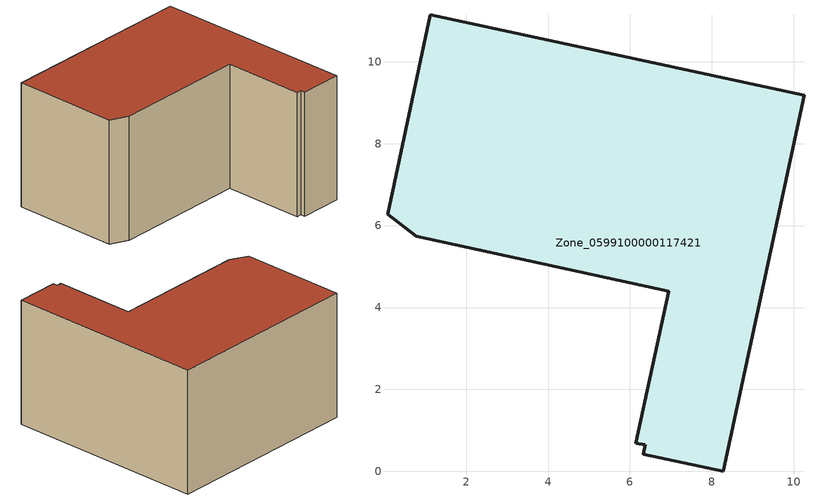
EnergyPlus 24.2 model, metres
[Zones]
Zone_0599100000117421
 floor ground (C_G): 0.08,6.28 1.13,11.15 10.25,9.18 8.28,0 6.33,0.42 6.37,0.65 6.15,0.69 6.95,4.4 0.79,5.74 z0
 wall outside (C_F): 8.28,0 10.25,9.18 1.13,11.15 0.08,6.28 0.79,5.74 6.95,4.4 6.15,0.69 6.37,0.65 6.33,0.42 8.28,0 z0:5.88
 roof outside (C_R): 6.15,0.69 6.37,0.65 6.33,0.42 8.28,0 10.25,9.18 1.13,11.15 0.08,6.28 0.79,5.74 6.95,4.4 z5.88
[BUILDING]
Pand.0599100000117421: North Axis=0; Terrain=City; Loads Convergence Tolerance Value=0.04; Temperature Convergence Tolerance Value=0.4; Solar Distribution=FullExterior; Maximum Number of Warmup Days=25; Minimum Number of Warmup Days=1
[Site:Location]
Rotterdam.The.Hague.AP_ZH_NLD Design_Conditions: Latitude=51.96; Longitude=4.45; Time Zone=1; Elevation=-4.5
[SITE:GROUNDTEMPERATURE:BUILDINGSURFACE]
18, 18, 18, 18, 18, 18, 18, 18, 18, 18, 18, 18
[MATERIAL] Thermal Absorptance=0.9; Solar Absorptance=0.7; Visible Absorptance=0.7
Name | Roughness | Thickness | Conductivity | Density | Specific Heat
G.TC.1975-1991 | MediumSmooth | 0.15 | 0.288461 | 540 | 1210
F.TC.1975-1991 | Rough | 0.3 | 0.230769 | 1920 | 840
R.TC.1975-1991 | MediumRough | 0.2 | 0.153846 | 1500 | 1000
[CONSTRUCTION]
C_G: G.TC.1975-1991
C_F: F.TC.1975-1991
C_R: R.TC.1975-1991
[ZONE]
Zone_0599100000117421: Type=1; Multiplier=1; Ceiling Height=Autocalculate; Volume=Autocalculate; Floor Area=autocalculate; Part of Total Floor Area=Yes
[ZONEINFILTRATION:DESIGNFLOWRATE]
Infil_Zone_0599100000117421: Zone or ZoneList or Space or SpaceList=Zone_0599100000117421; Schedule=AlwaysOn; Design Flow Rate Calculation Method=Flow/Area; Flow Rate per Floor Area=0.003; Constant Term Coefficient=1; Temperature Term Coefficient=0; Velocity Term Coefficient=0; Velocity Squared Term Coefficient=0
[HVACTEMPLATE:ZONE:IDEALLOADSAIRSYSTEM]
Zone_0599100000117421: Maximum Heating Supply Air Temperature=50; Minimum Cooling Supply Air Temperature=13; Maximum Heating Supply Air Humidity Ratio=0.0156; Minimum Cooling Supply Air Humidity Ratio=0.0077; Heating Limit=NoLimit; Cooling Limit=NoLimit; Dehumidification Control Type=ConstantSensibleHeatRatio; Cooling Sensible Heat Ratio=0.7; Dehumidification Setpoint=60; Humidification Control Type=None; Humidification Setpoint=30; Outdoor Air Method=None; Outdoor Air Flow Rate per Person=0.00944; Outdoor Air Flow Rate per Zone Floor Area=0; Outdoor Air Flow Rate per Zone=0; Demand Controlled Ventilation Type=None; Outdoor Air Economizer Type=NoEconomizer; Heat Recovery Type=None; Sensible Heat Recovery Effectiveness=0.7; Latent Heat Recovery Effectiveness=0.65
[ZONECONTROL:THERMOSTAT]
ThermostatControl_Zone_0599100000117421: Zone or ZoneList=Zone_0599100000117421; Control Type Schedule=DualSetpointControlType; Control 1=Thermostat_Zone_0599100000117421; Temperature Difference Between Cutout And Setpoint=0
[THERMOSTATSETPOINT:DUALSETPOINT]
Thermostat_Zone_0599100000117421: Heating Setpoint Temperature Schedule=HeatingSetpoint_Zone_0599100000117421; Cooling Setpoint Temperature Schedule=CoolingSetpoint_Zone_0599100000117421
[SCHEDULE:COMPACT]
HeatingSetpoint_Zone_0599100000117421: Through: 12/31, For: AllDays, Until: 24:00, 21
CoolingSetpoint_Zone_0599100000117421: Through: 12/31, For: AllDays, Until: 24:00, 24
DualSetpointControlType: Through: 12/31, For: AllDays, Until: 24:00, 4
AlwaysOn: Through: 12/31, For: AllDays, Until: 24:00, 1
